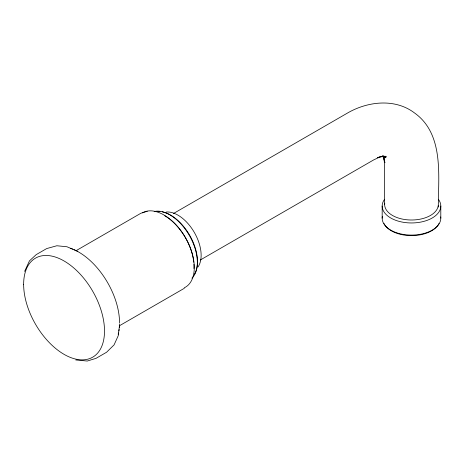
<?xml version="1.0" encoding="UTF-8"?>
<svg xmlns="http://www.w3.org/2000/svg" width="464" height="464" viewBox="0 0 464 464"><rect width="100%" height="100%" fill="white"/><g stroke="black" fill="none" stroke-linecap="round" stroke-linejoin="round"><path stroke-width="0.7" d="M119.689 323.93L118.262 335.629L114.074 344.88L106.558 352.263L96.048 358.336L87.284 361.038L75.754 359.965M24.621 271.405L29.452 260.878L36.18 254.643L46.69 248.571L56.846 245.758L66.949 246.755L77.795 251.372M75.916 250.769L140.928 213.237L147.274 211.277M173.49 213.51L346.979 113.344C367.215 101.367 394.922 98.003 414.561 112.984C443.468 133.586 438.561 173.959 438.323 204.514A26.837 15.492 0 0 1 410.321 219.994A26.837 15.492 0 0 1 384.749 203.168M200.326 259.991L373.816 159.825L381.164 156.42L377.29 157.696L383.148 156.432L386.222 156.333L382.116 156.188M119.265 325.856L184.278 288.324M382.127 156.298L386.089 157.174L383.432 156.165M383.102 156.246L385.219 157.725L383.015 155.927M382.725 156.003L384.378 158.23L382.922 155.91M382.928 156.304L384.9 162.673L384.064 158.682L384.65 166.083L384.65 204.514M440.8 206.033L440.8 218.167M382.174 206.033L382.174 218.167M70.685 248.344A57.803 33.373 60 0 1 72.668 249.093M74.002 249.655A57.803 33.373 60 0 1 119.544 322.834M119.457 325.861A57.803 33.373 60 0 1 119.347 327.34M119.097 329.51A57.803 33.373 60 0 1 118.877 330.913M118.471 332.949A57.803 33.373 60 0 1 118.152 334.248M142.448 212.837A42.937 24.789 60 0 1 185.936 238.6A42.937 24.789 60 0 1 184.243 287.802M164.795 215.806A41.284 23.838 60 0 1 193.772 262.189M193.935 264.318A41.284 23.838 60 0 1 193.923 268.528M154.164 211.52A38.808 22.405 60 0 1 189.59 235.857A38.808 22.405 60 0 1 191.916 278.197M157.203 211.532A37.984 21.93 60 0 1 159.993 211.526M162.191 211.828A37.984 21.93 60 0 1 191.214 238.096A37.984 21.93 60 0 1 194.271 274.52M166.327 212.019A32.822 18.949 60 0 1 194.341 232.458A32.822 18.949 60 0 1 198.029 266.933M438.323 205.691A26.837 15.492 0 0 1 438.219 207.043M438.352 199.259A29.313 16.924 0 0 1 411.487 222.958A29.313 16.924 0 0 1 384.621 199.259M440.719 216.908A29.313 16.924 0 0 1 410.936 235.086A29.313 16.924 0 0 1 382.353 216.276M439.002 223.433A28.49 16.449 0 0 1 436.67 226.867M436.16 227.401A28.49 16.449 0 0 1 407.769 235.486A28.49 16.449 0 0 1 383.966 223.433M23.641 284.322A57.182 33.014 60 0 0 84.291 359.774A57.182 33.014 60 0 0 84.291 278.905A57.182 33.014 60 0 0 23.641 284.322"/></g></svg>
